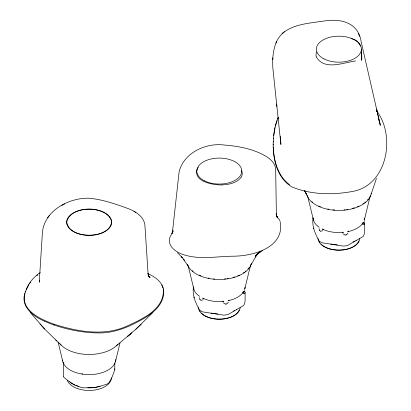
<?xml version="1.0" encoding="UTF-8"?>
<svg xmlns="http://www.w3.org/2000/svg" width="411" height="411" viewBox="0 0 411 411"><rect width="100%" height="100%" fill="white"/><g stroke="black" fill="none" stroke-linecap="round" stroke-linejoin="round"><path stroke-width="0.62" d="M114.787 362.898L114.787 369.792L112.45 376.116A40.715 8.605 -81.2 0 1 110.913 379.425L108.576 383.18A26.258 15.166 0 0 1 106.778 384.228L98.039 386.854A40.715 32.104 -24.9 0 1 92.311 387.737L83.577 387.809A26.247 15.171 0 0 1 81.111 387.439L74.725 385.02M111.633 222.228A22.502 12.993 0 0 0 77.885 210.977A22.502 12.993 0 0 0 77.885 233.479A22.502 12.993 0 0 0 111.633 222.228L111.643 222.145M273.166 144.908L273.269 141.148M276.752 41.234C272.904 49.695 272.277 59.312 272.889 68.478L280.908 144.533L280.353 136.437M273.243 141.918L273.459 138.045M272.781 59.528L272.904 57.817M273.433 138.81C273.947 131.407 275.267 123.947 278.324 117.14M273.741 135.63L274.753 129.224M39.554 280.626L39.261 282.218L42.42 232.22C44.619 210.504 68.848 197.809 88.786 198.194C102.108 199.376 114.921 203.758 127.41 208.326C135.666 211.311 145.016 216.993 145.021 226.908L148.155 274.825M173.031 230.191L172.579 232.621L172.774 231.557M25.009 293.454C20.894 306.719 34.221 315.853 44.686 320.395A81.162 43.134 0.9 0 0 54.057 324.166M274.872 128.7L275.108 127.651M115.481 361.618L119.991 342.913M250.669 264.735L244.684 289.365A25.795 14.894 0 0 0 245.074 287.197M370.275 195.682L364.29 220.306A25.795 14.894 0 0 0 364.68 218.138M316.47 51.858L315.936 55.053L316.27 56.867M25.605 291.301C19.296 305.681 32.767 316.316 44.578 321.217M39.389 281.165L39.692 280.097M275.468 126.079L276.336 123.028M172.677 231.855L172.435 232.672L172.81 231.563M371.225 193.941L376.445 178.446M276.541 122.442L277.158 120.68M25.441 292.046C27.691 283.97 33.337 277.142 40.278 272.58M172.415 232.554L179.057 172.235C183.352 152.902 206.045 142.386 224.56 145.078C237.507 146.013 250.576 148.443 262.28 154.269C268.527 157.403 275.653 162.237 275.678 170.031L276.387 215.328L276.202 213.586L276.593 215.939L276.156 214.306L277.368 217.573L276.644 216.052L277.841 217.979L276.69 216.433L279.336 219.69L280.097 221.282M277.841 118.985L278.56 117.315M26.222 289.894L28.924 284.638M275.915 43.114C283.385 24.079 307.639 23.643 324.854 20.894C341.592 18.346 358.592 22.995 361.197 41.912L380.314 125.381L376.558 109.059L377.786 114.361M172.06 233.304L172.908 231.552L172.538 232.256M241.19 177.162C242.387 175.24 242.629 172.718 241.586 170.678M171.495 234.362C164.57 244.334 175.554 252.58 184.375 254.923C200.255 259.901 217.08 256.32 233.35 256.197C252.883 256.104 284.828 247.679 280.215 222.048M251.152 264.776L256.464 255.257M243.692 292.18L244.119 291.378L243.096 293.177M363.298 223.127L363.725 222.325L362.702 224.123M197.501 168.433C192.153 181.446 213.114 185.227 222.145 184.909M172.127 232.939L172.959 231.588M171.685 233.607L172.82 231.773M171.777 233.905L172.635 232.528M256.793 254.712L255.216 257.039L258.206 253.212M228.413 302.09L226.882 303.842M348.019 233.037L346.488 234.789M29.561 283.621L30.625 282.146M47.563 217.866L49.428 215.333M241.139 177.233C236.9 183.101 228.973 184.503 222.207 184.909M198.087 167.642L198.405 167.246M152.923 312.437L135.887 329.196L116.313 345.857M262.721 250.458L256.988 254.106L260.276 251.763L255.38 255.77L258.051 253.402M135.887 329.196L141.204 324.161M131.839 332.797L127.4 336.588L130.523 333.927M282.008 33.579L284.32 31.683M256.798 254.615L260.276 251.763M236.258 309.514L236.572 309.262M355.864 240.461L356.178 240.209M36.944 275.658L37.807 274.974M354.703 241.149L353.08 241.997M229.148 300.102L228.038 300.739A25.795 14.894 0 0 0 243.559 291.784L242.449 292.421M348.754 231.049L347.644 231.686A25.795 14.894 0 0 0 363.165 222.726L362.055 223.368M61.902 205.387L64.702 203.902M322.769 230.699L320.678 231.244M203.162 299.753L201.071 300.297M233.474 311.05L234.676 310.48M355.572 60.967C343.082 62.621 324.459 70.851 316.29 56.918M337.462 244.941L330.752 244.077M217.856 313.994L211.146 313.136M323.503 229.246L322.255 229.055A25.795 14.894 0 0 0 343.457 232.333L342.209 232.143M203.897 298.304L202.654 298.109A25.795 14.894 0 0 0 223.851 301.391L222.603 301.196M352.186 38.917C355.998 39.584 359.219 42.39 360.457 46.053M351.117 38.634L351.672 38.778M362.795 224.509L364.321 224.493A26.551 15.341 0.2 0 0 364.727 223.656L364.125 221.442M243.189 293.562L244.715 293.546A26.54 15.315 -0.1 0 0 245.11 292.709L244.519 290.495M54.021 324.192C77.386 331.6 103.911 336.604 127.143 326.036C142.35 318.977 164.462 309.406 163.347 289.359M53.939 325.029C69.623 330.203 86.156 333.429 102.724 332.869C117.346 332.098 131.058 325.902 143.542 318.643C152.758 313.285 162.427 305.486 163.609 294.127C164.996 284.135 156.288 277.178 148.022 273.767M345.035 235.01L342.861 233.72M225.428 304.068L223.255 302.773M135.805 212.446L133.945 211.362M63.479 376.204A26.237 15.145 0 0 0 64.142 377.627L70.528 382.6A40.704 23.514 60 0 0 74.725 385.04M289.585 184.678C277.831 176.144 273.86 160.783 273.223 146.958M148.433 276.13L150.097 277.415L148.417 276.038L149.712 277.297L148.263 275.683L149.316 277.04L148.232 275.149M30.121 312.283L44.655 329.047L56.785 340.955M55.762 339.989L61.157 345.081M177.46 252.765L182.273 257.63L181.23 256.387L184.277 260.255L183.316 259.028L188.577 266.847M376.661 111.119L378.891 113.842M39.995 323.914L44.655 329.047M379.132 114.53C395.13 140.321 385.795 186.111 352.006 191.541C332.299 195.133 311.091 194.737 292.365 187.118C277.425 178.852 273.074 159.992 273.197 144.133M161.744 284.951L163.1 288.168M313.09 217.825C311.728 226.276 315.201 233.833 319.183 241.046A25.785 14.888 0 0 0 322.286 242.839L343.426 246.107A25.785 14.888 0 0 0 347.67 245.454L363.144 236.52A25.785 14.888 0 0 0 364.28 234.07L364.711 231.85L364.711 223.651M304.808 190.786L306.868 195.256M358.264 33.286L359.553 36.348M148.191 275.134L148.571 276.1L148.006 273.31M378.326 117.9L379.913 123.485L379.63 122.411M319.614 230.628L319.054 228.557M200.008 299.681L199.448 297.61M307.536 195.631L313.495 220.255M188.151 265.609L193.889 289.308M62.657 361.089L58.105 342.044M276.639 103.926L276.901 106.506M361.623 50.866L361.834 59.549M361.397 49.181L361.397 60.689M245.105 292.709L245.105 300.903L244.673 303.123A25.785 14.883 0 0 1 243.538 305.573L228.064 314.507A25.785 14.883 0 0 1 223.82 315.16L202.68 311.892A25.785 14.883 0 0 1 199.566 310.1C195.59 302.886 192.127 295.324 193.483 286.883M63.479 362.415L63.479 376.204M111.422 377.827A22.292 12.869 0 0 1 91.273 390.393A22.292 12.869 0 0 1 67.332 380.273M63.895 363.37A26.242 15.15 0 0 1 63.674 362.892M115.804 359.476A26.674 15.402 0 0 1 89.593 374.611A26.674 15.402 0 0 1 62.493 360.015M100.073 386.217A23.026 13.296 0 0 1 91.237 387.758M90.656 387.784A23.026 13.296 0 0 1 87.754 387.789M78.835 386.412A23.026 13.296 0 0 1 77.807 386.093M77.309 385.929A23.026 13.296 0 0 1 75.845 385.379M74.463 384.768A23.026 13.296 0 0 1 73.163 384.095M72.747 383.859A23.026 13.296 0 0 1 71.951 383.371M71.571 383.119A23.026 13.296 0 0 1 69.839 381.773M117.962 344.197A32.248 18.618 0 0 1 88.612 354.467A32.248 18.618 0 0 1 59.857 343.663M82.739 373.938A26.263 15.197 0 0 1 81.917 373.81M114.381 368.847A26.258 15.166 0 0 1 114.792 369.797M53.985 324.988A81.332 43.217 0.9 0 1 44.629 321.186M358.829 240.995A20.452 11.811 0 0 1 352.705 247.057M352.16 247.335A20.452 11.811 0 0 1 320.965 244.021M319.753 242.5A20.452 11.811 0 0 1 319.29 241.704M359.774 238.632A20.899 12.068 0 0 1 338.808 250.114A20.899 12.068 0 0 1 318.016 238.524M313.511 228.84A25.785 14.888 0 0 1 313.809 228.007M346.432 234.825A26.551 15.341 0.2 0 1 344.978 235.046M320.642 231.218A26.551 15.341 0.2 0 1 319.578 230.597M368.354 198.945A32.048 18.5 0 0 1 367.578 199.91M365.497 201.971A32.048 18.5 0 0 1 364.706 202.623M363.863 203.255A32.048 18.5 0 0 1 362.975 203.861M358.998 206.065A32.048 18.5 0 0 1 357.344 206.784M354.421 207.838A32.048 18.5 0 0 1 352.581 208.382M347.814 209.425A32.048 18.5 0 0 1 346.75 209.589M345.132 209.8A32.048 18.5 0 0 1 344.048 209.913M334.703 209.995A32.048 18.5 0 0 1 333.069 209.846M328.8 209.209A32.048 18.5 0 0 1 327.757 208.999M320.457 206.779A32.048 18.5 0 0 1 318.802 206.065M312.689 202.299A32.048 18.5 0 0 1 311.923 201.637M319.193 227.288A25.795 14.894 0 0 1 313.115 218.087M371.277 193.376A32.515 18.772 0 0 1 340.508 210.401A32.515 18.772 0 0 1 306.976 195.215M239.223 310.048A20.452 11.806 0 0 1 233.099 316.11M232.554 316.388A20.452 11.806 0 0 1 201.359 313.074M200.147 311.553A20.452 11.806 0 0 1 199.684 310.757M240.168 307.685A20.899 12.068 0 0 1 219.202 319.162A20.899 12.068 0 0 1 198.41 307.582M193.905 297.898A25.785 14.883 0 0 1 194.203 297.071M226.913 303.893A26.551 15.407 0.1 0 1 225.454 304.119M200.943 300.251A26.551 15.407 0.1 0 1 199.88 299.624M248.747 267.998A32.048 18.5 0 0 1 247.972 268.964M245.891 271.024A32.048 18.5 0 0 1 245.1 271.676M244.257 272.308A32.048 18.5 0 0 1 243.369 272.914M239.387 275.118A32.048 18.5 0 0 1 237.738 275.838M234.815 276.891A32.048 18.5 0 0 1 232.975 277.435M228.208 278.478A32.048 18.5 0 0 1 227.144 278.643M225.526 278.853A32.048 18.5 0 0 1 224.442 278.966M214.552 279.002A32.048 18.5 0 0 1 213.463 278.899M209.194 278.262A32.048 18.5 0 0 1 208.151 278.052M200.851 275.838A32.048 18.5 0 0 1 199.196 275.118M193.083 271.352A32.048 18.5 0 0 1 192.317 270.695M199.582 296.341A25.795 14.894 0 0 1 193.509 287.14M251.45 263.482A32.515 18.772 0 0 1 219.983 279.475A32.515 18.772 0 0 1 187.37 264.268M111.653 221.534C110.133 239.808 68.925 239.988 66.726 221.899C70.558 204.884 107.343 204.791 111.653 221.534M306.452 194.275L304.818 190.807L306.452 194.275M324.063 58.948A22.502 12.993 0 0 0 360.966 51.714A22.502 12.993 0 0 0 331.667 36.877A22.502 12.993 0 0 0 324.063 58.948M204.457 180.84A22.502 12.993 0 0 0 241.36 173.606A22.502 12.993 0 0 0 212.061 158.774A22.502 12.993 0 0 0 204.457 180.84"/></g></svg>
